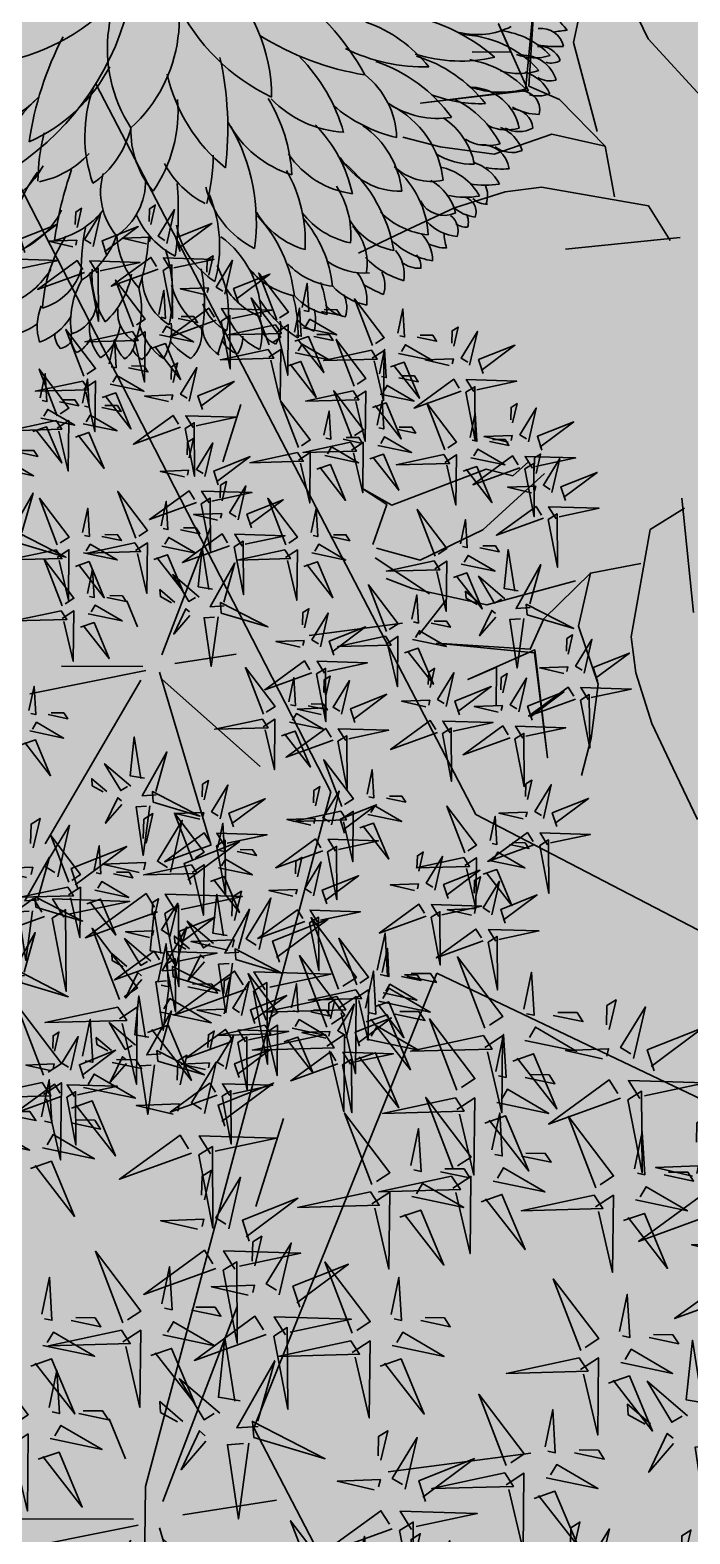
# Model space of a CAD drawing. Header units: millimetres. Extents: x -179928 to 528275, y -469666 to 511935.
# Drawn here: x 50991 to 51353, y 110149 to 110972 of the extents above; entities that cross this region are included whole.
import ezdxf

# ---------------------------------------------------------------- set-up
doc = ezdxf.new("R2010")
doc.units = ezdxf.units.MM
doc.linetypes.add('DASHED', pattern=[0.75, 0.5, -0.25])
doc.layers.add('ad-Landscape', color=94, linetype='Continuous', lineweight=35)
doc.layers.add('ad-Landscape 2', color=7, linetype='Continuous', lineweight=35, true_color=0x264c00)
doc.layers.add('ad-Secondary Roof', color=6, linetype='Continuous')

# ---------------------------------------------------------------- blocks, each defined once
blk = doc.blocks.new('1625E_Roof Plan')
at = {"layer": 'ad-Secondary Roof', "linetype": 'DASHED', "ltscale": 2, "const_width": 40}
for points in [[(13950, 14220), (13138.33, 11207.5), (13950, 8195)], [(12570, 8195), (10022.5, 11207.5), (12570, 14220), (13950, 14220), (13950, 8195)]]:
    blk.add_lwpolyline(points, close=True, dxfattribs=at)
blk = doc.blocks.new('A$C06C421F0')
at = {"layer": 'ad-Landscape'}
for points in [[(359.9, 366.5, 36, 14.4, 0), (421.2, 431.5, 14.4, 0.72, 0), (487.4, 441.9, 0, 0, 0), (448, 441.9, 0, 0, 0), (472.5, 524.2, 0, 0, 0), (467.7, 541.4, 0, 0, 0), (379.6, 599.7, 0, 0, 0), (404.1, 579.3, 0, 0, 0), (359.9, 575.7, 0, 0, 0), (404.1, 579.3, 0, 0, 0), (467.7, 541.4, 0, 0, 0), (433.5, 648, 0, 0, 0), (482.5, 692.3, 0, 0, 0), (430.9, 648, 0, 0, 0), (418.6, 692.3, 0, 0, 0), (426.1, 713.1, 0, 0, 0), (413.8, 692.3, 0, 0, 0), (372.2, 716.3, 0, 0, 0), (413.8, 692.3, 0, 0, 0), (323.1, 719.9, 0, 0, 0)], [(366.5, 360, 36, 14.4, 0), (431.5, 298.7, 14.4, 0.72, 0), (441.9, 232.5, 0, 0, 0), (441.9, 271.9, 0, 0, 0), (524.2, 247.4, 0, 0, 0), (541.4, 252.2, 0, 0, 0), (599.7, 340.3, 0, 0, 0), (579.3, 315.8, 0, 0, 0), (575.7, 360, 0, 0, 0), (579.3, 315.8, 0, 0, 0), (541.4, 252.2, 0, 0, 0), (648, 286.4, 0, 0, 0), (692.3, 237.4, 0, 0, 0), (648, 289, 0, 0, 0), (692.3, 301.2, 0, 0, 0), (713.1, 293.8, 0, 0, 0), (692.3, 306.1, 0, 0, 0), (716.3, 347.7, 0, 0, 0), (692.3, 306.1, 0, 0, 0), (719.9, 396.8, 0, 0, 0)]]:
    blk.add_lwpolyline(points, format="xyseb", dxfattribs=at)
for points in [[(467.7, 551.8), (516.7, 592.9), (546.1, 637.6), (541.3, 672)], [(546.1, 517.4), (573.2, 582.5), (568.4, 640.8), (563.2, 661.6)], [(538.7, 507), (578, 537.8), (602.6, 545), (607.4, 616.8), (604.8, 541.4), (683.2, 521), (602.6, 541.4), (631.9, 589.3), (619.7, 568.9), (649, 565.3)], [(526.4, 469.5), (538.7, 507), (580.3, 510.6), (622.2, 489.8), (663.9, 489.8), (693.2, 493.5)], [(479.9, 441.9), (499.6, 465.9), (582.9, 469.5), (610, 462.3), (646.8, 445.1), (678.4, 424.8), (715.2, 400.8)], [(472.5, 445.1), (558.4, 424.8)], [(565.3, 259.6), (575.7, 247.4), (596.5, 249.6), (664.7, 212.8), (689.2, 222.8), (668.4, 212.8), (675.1, 181.2)], [(445.1, 247.4), (424.8, 161.5)], [(551.8, 252.2), (592.9, 203.2), (637.6, 173.8), (672, 178.6)], [(441.9, 239.9), (465.9, 220.3), (469.5, 137), (462.3, 109.9), (445.1, 73.1), (424.8, 41.5), (400.8, 4.7)], [(469.5, 193.5), (507, 181.2), (510.6, 139.6), (489.8, 97.6), (489.8, 56), (493.5, 26.6)], [(507, 181.2), (537.8, 141.8), (545, 117.3), (616.8, 112.5), (541.4, 115.1), (521, 36.7), (541.4, 117.3), (589.3, 88), (568.9, 100.2), (565.3, 70.9)], [(517.4, 173.8), (582.5, 146.7), (640.8, 151.5), (661.6, 156.7)], [(627.2, 149.3), (672, 171.2)], [(613.7, 146.7), (630.9, 117.3)]]:
    blk.add_lwpolyline(points, dxfattribs=at)
blk = doc.blocks.new('bamboo')
at = {"layer": 'ad-Landscape'}
blk.add_line((-124.2, -652.6), (-157.7, -842.3), dxfattribs=at)
for points in [[(-835, 1007.8), (-876.2, 987.1), (-939.2, 1094.8), (-843.4, 1000.5)], [(-854.3, 961.7), (-964.6, 970), (-872.5, 931.4), (-862.8, 954.4)], [(-1166, 756.5), (-1215.3, 904.1), (-1191.8, 735.2), (-1166, 756.5)], [(-906.4, 902.3), (-969.4, 907), (-954.8, 890.1), (-914.9, 895)], [(-974.8, 702), (-1024.2, 849.6), (-1000.7, 680.7), (-974.8, 702)], [(-1150.2, 755), (-1008.3, 828.6), (-1121.8, 720.5), (-1143.1, 746.4)], [(-1190.3, 750.9), (-1161.9, 716.5), (-1322.1, 700.2), (-1198.9, 743.8)], [(-999.2, 696.4), (-970.7, 661.9), (-1131, 645.7), (-1007.8, 689.3)], [(-1212, 689.6), (-1192.2, 648), (-1301.2, 587.1), (-1204.9, 680.9)], [(-1166.4, 669.3), (-1176.9, 559.2), (-1136.4, 650.5), (-1159.3, 660.7)], [(-1102, 678.9), (-1023.4, 671.3), (-1112.1, 656.1), (-1110.6, 671.8)], [(-1121.7, 544.2), (-1162.9, 523.5), (-1225.9, 631.2), (-1130.2, 536.9)], [(-1059.9, 523.7), (-1093.8, 494.6), (-1113.3, 654.4), (-1067.1, 532.2)], [(-1020.9, 635), (-1001.1, 593.4), (-1110, 532.6), (-1013.8, 626.4)], [(-1108, 616), (-1114, 553.1), (-1096.8, 567.3), (-1100.9, 607.4)], [(-975.2, 614.7), (-985.8, 504.7), (-945.3, 596), (-968.1, 606.1)], [(-910.8, 624.4), (-832.2, 616.8), (-921, 601.5), (-919.5, 617.3)], [(-1288.8, 429.3), (-1338.2, 576.9), (-1314.7, 408), (-1288.8, 429.3)], [(-1053.8, 499.5), (-907.2, 551.9), (-1075.6, 524.9), (-1053.8, 499.5)], [(-916.9, 561.5), (-922.9, 498.6), (-905.6, 512.8), (-909.7, 552.9)], [(-1141, 498.1), (-1251.3, 506.4), (-1159.2, 467.8), (-1149.5, 490.8)], [(-1273.1, 427.7), (-1131.2, 501.3), (-1244.7, 393.3), (-1266, 419.1)], [(-1055, 483.7), (-978.6, 343.4), (-1088.9, 454.6), (-1063.5, 476.4)], [(-1193.1, 438.6), (-1256.1, 443.4), (-1241.5, 426.4), (-1201.6, 431.4)], [(-1130.1, 433.9), (-1136.1, 355.2), (-1153.1, 443.6), (-1137.4, 442.4)], [(-1313.2, 423.7), (-1284.7, 389.2), (-1445, 373), (-1321.8, 416.6)], [(-1334.9, 362.3), (-1315.1, 320.7), (-1424, 259.8), (-1327.8, 353.7)], [(-1224.9, 351.7), (-1146.2, 344), (-1235, 328.8), (-1233.5, 344.6)], [(-1289.2, 342), (-1299.8, 231.9), (-1259.3, 323.3), (-1282.1, 333.4)], [(-1230.9, 288.8), (-1236.9, 225.9), (-1219.6, 240.1), (-1223.8, 280.1)], [(-933.9, 115.6), (-983.2, 263.3), (-959.7, 94.3), (-933.9, 115.6)], [(-1166, 102), (-1215.3, 249.6), (-1191.8, 80.7), (-1166, 102)], [(-1150.2, 100.5), (-1008.3, 174), (-1121.8, 66), (-1143.1, 91.9)], [(-1357.1, -48), (-1406.5, 99.6), (-1382.9, -69.3), (-1357.1, -48)], [(-1190.3, 96.4), (-1161.9, 61.9), (-1322.1, 45.7), (-1198.9, 89.3)], [(-958.2, 110.1), (-929.8, 75.6), (-1090, 59.3), (-966.8, 103)], [(-1212, 35.1), (-1192.2, -6.5), (-1301.2, -67.4), (-1204.9, 26.4)], [(-979.9, 48.7), (-960.1, 7.1), (-1069.1, -53.8), (-972.8, 40.1)], [(-869.9, 38), (-791.3, 30.4), (-880, 15.2), (-878.5, 30.9)], [(-548.2, 43.3), (-554.2, -19.6), (-537, -5.4), (-541.1, 34.7)], [(-1341.4, -49.5), (-1199.5, 24), (-1312.9, -84), (-1334.3, -58.1)], [(-1166.4, 14.8), (-1176.9, -95.3), (-1136.4, -4), (-1159.3, 6.1)], [(-1102, 24.4), (-1023.4, 16.8), (-1112.1, 1.6), (-1110.6, 17.3)], [(-934.3, 28.4), (-944.8, -81.7), (-904.3, 9.6), (-927.2, 19.8)], [(-875.9, -24.9), (-881.9, -87.8), (-864.7, -73.6), (-868.8, -33.5)], [(-718.6, -144.5), (-752.5, -173.6), (-772, -13.7), (-725.8, -136)], [(-1381.4, -53.6), (-1353, -88.1), (-1513.2, -104.3), (-1390.1, -60.7)], [(-1108, -38.5), (-1114, -101.4), (-1096.8, -87.2), (-1100.9, -47.1)], [(-780.4, -124), (-821.5, -144.7), (-884.6, -37), (-788.8, -131.3)], [(-556.7, -87.7), (-536.9, -129.3), (-645.8, -190.1), (-549.6, -96.3)], [(-1403.2, -114.9), (-1383.3, -156.5), (-1492.3, -217.4), (-1396.1, -123.6)], [(-1293.1, -125.6), (-1214.5, -133.2), (-1303.2, -148.4), (-1301.7, -132.7)], [(-1143.7, -283.2), (-1143, -123.3), (-1099.9, -274), (-1132.7, -280.9)], [(-712.5, -168.7), (-565.9, -116.3), (-734.3, -143.3), (-712.5, -168.7)], [(-1357.5, -135.2), (-1368, -245.3), (-1327.6, -154), (-1350.4, -143.9)], [(-799.7, -170.1), (-910, -161.8), (-817.9, -200.4), (-808.2, -177.3)], [(-713.7, -184.4), (-637.3, -324.8), (-747.6, -213.6), (-722.2, -191.7)], [(-1299.1, -188.5), (-1305.1, -251.4), (-1287.9, -237.2), (-1292, -197.1)], [(-1053.9, -275.7), (-1010.7, -209.6), (-1038.4, -295.3), (-1051.6, -286.6)], [(-851.8, -229.5), (-914.8, -224.8), (-900.2, -241.7), (-860.3, -236.8)], [(-788.8, -234.2), (-794.8, -313), (-811.8, -224.6), (-796, -225.8)], [(-1152.3, -296.4), (-1306, -271.7), (-1145.4, -329.2), (-1152.3, -296.4)], [(-841.4, -403.5), (-875.3, -432.7), (-894.8, -272.8), (-848.7, -395.1)], [(-1158.7, -320.6), (-1114.9, -311.4), (-1174.8, -460.8), (-1156.4, -331.5)], [(-903.2, -383.1), (-944.4, -403.7), (-1007.5, -296), (-911.7, -390.3)], [(-1000.9, -310.2), (-948, -344.7), (-952.6, -322.9), (-990, -307.9)], [(-1075.2, -337.2), (-982.6, -397.6), (-1044.7, -319.4), (-1064.3, -334.9)], [(-1114.4, -368.3), (-1068.3, -370), (-1064.9, -494.8), (-1103.4, -366)], [(-835.4, -427.8), (-688.8, -375.4), (-857.2, -402.4), (-835.4, -427.8)], [(-922.6, -429.1), (-1032.9, -420.9), (-940.7, -459.5), (-931.1, -436.4)], [(-1179.6, -607.1), (-1229, -459.4), (-1205.5, -628.4), (-1179.6, -607.1)], [(-836.6, -443.5), (-760.1, -583.9), (-870.5, -472.6), (-845, -450.8)], [(-974.6, -488.6), (-1037.7, -483.9), (-1023.1, -500.8), (-983.1, -495.9)], [(-911.6, -493.3), (-917.6, -572.1), (-934.7, -483.7), (-918.9, -484.8)], [(-1163.9, -608.6), (-1022, -535), (-1135.5, -643.1), (-1156.8, -617.2)], [(-425.4, -669.4), (-466.6, -690.1), (-529.7, -582.4), (-433.9, -676.7)], [(-119.8, -578.6), (-100, -620.2), (-209, -681), (-112.7, -587.2)], [(8.2, -743.4), (-41.2, -595.8), (-17.7, -764.7), (8.2, -743.4)], [(-9.8, -589.2), (68.8, -596.8), (-19.9, -612), (-18.4, -596.3)], [(352.8, -669.4), (311.6, -690.1), (248.5, -582.4), (344.3, -676.7)], [(489.3, -669.4), (448.2, -690.1), (385.1, -582.4), (480.9, -676.7)], [(527.1, -597.7), (464.1, -593), (478.7, -609.9), (518.7, -605)], [(-1204, -612.6), (-1175.5, -647.1), (-1335.8, -663.4), (-1212.6, -619.7)], [(-1084.1, -757), (-1133.4, -609.4), (-1109.9, -778.4), (-1084.1, -757)], [(-827.8, -744.4), (-861.7, -773.6), (-881.2, -613.7), (-835.1, -736)], [(-527.4, -744.4), (-561.3, -773.6), (-580.8, -613.7), (-534.7, -736)], [(-74.2, -598.9), (-84.7, -708.9), (-44.2, -617.6), (-67, -607.5)], [(-889.6, -724), (-930.8, -744.6), (-993.8, -636.9), (-898.1, -731.2)], [(-589.2, -724), (-630.4, -744.6), (-693.5, -636.9), (-597.7, -731.2)], [(-15.8, -652.1), (-21.8, -715), (-4.6, -700.8), (-8.7, -660.7)], [(-1225.7, -674), (-1205.9, -715.6), (-1314.8, -776.5), (-1218.6, -682.6)], [(-1115.6, -684.7), (-1037, -692.3), (-1125.7, -707.5), (-1124.2, -691.8)], [(-1068.3, -758.6), (-926.4, -685), (-1039.9, -793.1), (-1061.2, -767.2)], [(-357.5, -714.1), (-210.9, -661.7), (-379.3, -688.7), (-357.5, -714.1)], [(23.9, -744.9), (165.8, -671.4), (52.3, -779.4), (31, -753.6)], [(420.7, -714.1), (567.3, -661.7), (398.9, -688.7), (420.7, -714.1)], [(-1180, -694.3), (-1190.5, -804.4), (-1150.1, -713.1), (-1172.9, -702.9)], [(-821.7, -768.6), (-675.1, -716.3), (-843.5, -743.3), (-821.7, -768.6)], [(-444.7, -715.5), (-555, -707.2), (-462.9, -745.8), (-453.2, -722.8)], [(-521.3, -768.6), (-374.8, -716.3), (-543.2, -743.3), (-521.3, -768.6)], [(284.5, -805.8), (243.4, -826.4), (180.3, -718.7), (276.1, -813.1)], [(333.5, -715.5), (223.2, -707.2), (315.3, -745.8), (325, -722.8)], [(346.4, -826.2), (312.4, -855.4), (293, -695.5), (339.1, -817.8)], [(470, -715.5), (359.7, -707.2), (451.8, -745.8), (461.5, -722.8)], [(-1121.6, -747.6), (-1127.7, -810.5), (-1110.4, -796.3), (-1114.5, -756.2)], [(-358.7, -729.9), (-282.3, -870.2), (-392.6, -759), (-367.2, -737.1)], [(-16.2, -749), (12.3, -783.5), (-148, -799.7), (-24.8, -756.1)], [(419.5, -729.9), (495.9, -870.2), (385.6, -759), (411, -737.1)], [(-1108.4, -762.6), (-1079.9, -797.1), (-1240.2, -813.4), (-1117, -769.7)], [(-908.9, -770), (-1019.2, -761.8), (-927.1, -800.3), (-917.4, -777.3)], [(-822.9, -784.4), (-746.5, -924.8), (-856.8, -813.5), (-831.4, -791.7)], [(-608.6, -770), (-718.8, -761.8), (-626.7, -800.3), (-617.1, -777.3)], [(-513.8, -908.1), (-547.7, -937.2), (-567.2, -777.3), (-521, -899.6)], [(-496.8, -774.9), (-559.8, -770.2), (-545.3, -787.1), (-505.3, -782.2)], [(-522.5, -784.4), (-446.1, -924.8), (-556.4, -813.5), (-531, -791.7)], [(-433.8, -779.7), (-439.8, -858.4), (-456.8, -770), (-441.1, -771.2)], [(281.4, -774.9), (218.4, -770.2), (232.9, -787.1), (272.9, -782.2)], [(344.4, -779.7), (338.4, -858.4), (321.4, -770), (337.1, -771.2)], [(417.9, -774.9), (354.9, -770.2), (369.5, -787.1), (409.4, -782.2)], [(480.9, -779.7), (474.9, -858.4), (457.9, -770), (473.7, -771.2)], [(-575.6, -887.6), (-616.8, -908.3), (-679.8, -800.6), (-584, -894.9)], [(-37.9, -810.4), (-18.1, -852), (-127, -912.8), (-30.8, -819)], [(352.4, -850.5), (499, -798.1), (330.6, -825.1), (352.4, -850.5)], [(-1130.1, -824), (-1110.3, -865.6), (-1219.3, -926.5), (-1123, -832.6)], [(-1084.5, -844.3), (-1095, -954.4), (-1054.5, -863.1), (-1077.3, -852.9)], [(-1020.1, -834.7), (-941.4, -842.3), (-1030.2, -857.5), (-1028.7, -841.8)], [(-961, -829.5), (-1024, -824.8), (-1009.5, -841.7), (-969.5, -836.8)], [(-898, -834.2), (-904, -913), (-921, -824.6), (-905.3, -825.7)], [(-865.6, -975.2), (-915, -827.6), (-891.5, -996.5), (-865.6, -975.2)], [(-660.6, -829.5), (-723.6, -824.8), (-709.1, -841.7), (-669.1, -836.8)], [(-597.6, -834.2), (-603.6, -913), (-620.7, -824.6), (-604.9, -825.7)], [(7.8, -830.7), (-2.8, -940.7), (37.7, -849.4), (14.9, -839.3)], [(72.2, -821), (150.8, -828.6), (62, -843.8), (63.5, -828.1)], [(265.2, -851.8), (154.9, -843.6), (247, -882.2), (256.7, -859.1)], [(-227.1, -1003.5), (-261, -1032.7), (-280.5, -872.8), (-234.3, -995)], [(209.8, -1003.5), (175.9, -1032.7), (156.4, -872.8), (202.6, -995)], [(351.2, -866.2), (427.7, -1006.6), (317.3, -895.4), (342.8, -873.5)], [(-1026.1, -897.6), (-1032.1, -960.5), (-1014.9, -946.3), (-1019, -906.2)], [(-849.9, -976.7), (-708, -903.2), (-821.4, -1011.2), (-842.8, -985.4)], [(-507.7, -932.3), (-361.1, -879.9), (-529.5, -906.9), (-507.7, -932.3)], [(-288.9, -983), (-330, -1003.7), (-393.1, -896), (-297.3, -990.3)], [(148, -983), (106.8, -1003.7), (43.8, -896), (139.5, -990.3)], [(66.1, -883.9), (60.1, -946.8), (77.4, -932.6), (73.3, -892.5)], [(213.1, -911.3), (150.1, -906.6), (164.7, -923.5), (204.7, -918.6)], [(276.1, -916), (270.1, -994.8), (253.1, -906.4), (268.9, -907.6)], [(-616.5, -1023.9), (-657.7, -1044.6), (-720.8, -936.9), (-625, -1031.2)], [(-594.9, -933.7), (-705.2, -925.4), (-613.1, -964), (-603.4, -940.9)], [(-554.7, -1044.4), (-588.6, -1073.6), (-608.1, -913.7), (-562, -1036)], [(-508.9, -948), (-432.5, -1088.4), (-542.8, -977.2), (-517.4, -955.3)], [(-240.7, -1085.3), (-274.6, -1114.5), (-294.1, -954.6), (-248, -1076.9)], [(-60.1, -1097.9), (-109.5, -950.3), (-85.9, -1119.2), (-60.1, -1097.9)], [(-889.9, -980.8), (-861.5, -1015.3), (-1021.7, -1031.5), (-898.6, -987.9)], [(-647, -993.1), (-710, -988.4), (-695.4, -1005.3), (-655.5, -1000.4)], [(-584, -997.8), (-590, -1076.6), (-607, -988.2), (-591.3, -989.4)], [(-302.5, -1064.9), (-343.7, -1085.5), (-406.8, -977.8), (-311, -1072.1)], [(-221, -1027.7), (-74.4, -975.4), (-242.8, -1002.3), (-221, -1027.7)], [(215.9, -1027.7), (362.5, -975.4), (194.1, -1002.3), (215.9, -1027.7)], [(-548.6, -1068.6), (-402.1, -1016.3), (-570.5, -1043.2), (-548.6, -1068.6)], [(-308.2, -1029.1), (-418.5, -1020.8), (-326.4, -1059.4), (-316.7, -1036.4)], [(-44.4, -1099.5), (97.5, -1025.9), (-15.9, -1134), (-37.3, -1108.1)], [(128.7, -1029.1), (18.4, -1020.8), (110.5, -1059.4), (120.2, -1036.4)], [(-911.7, -1042.2), (-891.9, -1083.8), (-1000.8, -1144.6), (-904.6, -1050.8)], [(-866, -1062.5), (-876.5, -1172.5), (-836.1, -1081.2), (-858.9, -1071.1)], [(-801.6, -1052.8), (-723, -1060.4), (-811.7, -1075.7), (-810.2, -1059.9)], [(-635.9, -1070), (-746.1, -1061.7), (-654, -1100.3), (-644.4, -1077.3)], [(-234.6, -1109.5), (-88.1, -1057.2), (-256.5, -1084.1), (-234.6, -1109.5)], [(-222.2, -1043.5), (-145.8, -1183.9), (-256.1, -1072.6), (-230.7, -1050.8)], [(214.7, -1043.5), (291.1, -1183.9), (180.8, -1072.6), (206.2, -1050.8)], [(376.8, -1193.4), (327.4, -1045.8), (350.9, -1214.7), (376.8, -1193.4)], [(-549.8, -1084.4), (-473.4, -1224.8), (-583.8, -1113.5), (-558.3, -1091.7)], [(-360.3, -1088.6), (-423.3, -1083.8), (-408.7, -1100.8), (-368.8, -1095.8)], [(-297.3, -1093.3), (-303.3, -1172), (-320.3, -1083.6), (-304.5, -1084.8)], [(76.6, -1088.6), (13.6, -1083.8), (28.1, -1100.8), (68.1, -1095.8)], [(144.7, -1234.3), (95.3, -1086.7), (118.8, -1255.6), (144.7, -1234.3)], [(139.6, -1093.3), (133.6, -1172), (116.6, -1083.6), (132.3, -1084.8)], [(-807.6, -1115.7), (-813.6, -1178.6), (-796.4, -1164.4), (-800.5, -1124.4)], [(-687.9, -1129.5), (-751, -1124.7), (-736.4, -1141.7), (-696.4, -1136.8)], [(-624.9, -1134.2), (-630.9, -1213), (-648, -1124.6), (-632.2, -1125.7)], [(-321.9, -1110.9), (-432.1, -1102.7), (-340, -1141.2), (-330.3, -1118.2)], [(-235.8, -1125.3), (-159.4, -1265.7), (-269.7, -1154.4), (-244.3, -1132.6)], [(-84.4, -1103.5), (-56, -1138), (-216.2, -1154.2), (-93.1, -1110.6)], [(392.5, -1194.9), (534.4, -1121.4), (420.9, -1229.4), (399.6, -1203.5)], [(-373.9, -1170.4), (-436.9, -1165.7), (-422.4, -1182.6), (-382.4, -1177.7)], [(-310.9, -1175.1), (-316.9, -1253.9), (-334, -1165.5), (-318.2, -1166.6)], [(-106.2, -1164.9), (-86.3, -1206.5), (-195.3, -1267.4), (-99.1, -1173.5)], [(-60.5, -1185.2), (-71, -1295.3), (-30.6, -1204), (-53.4, -1193.8)], [(3.9, -1175.6), (82.5, -1183.2), (-6.2, -1198.4), (-4.7, -1182.7)], [(160.4, -1235.8), (302.3, -1162.3), (188.8, -1270.3), (167.5, -1244.4)], [(611.8, -1171.7), (640.3, -1206.2), (480.1, -1222.4), (603.2, -1178.8)], [(352.4, -1199), (380.9, -1233.5), (220.7, -1249.7), (343.8, -1206.1)], [(120.3, -1239.9), (148.8, -1274.4), (-11.4, -1290.6), (111.7, -1247)], [(-2.1, -1238.5), (-8.1, -1301.4), (9.1, -1287.1), (5, -1247.1)], [(590.1, -1233.1), (609.9, -1274.7), (501, -1335.5), (597.2, -1241.7)], [(330.7, -1260.4), (350.5, -1301.9), (241.6, -1362.8), (337.8, -1269)], [(376.4, -1280.6), (365.9, -1390.7), (406.3, -1299.4), (383.5, -1289.3)], [(440.8, -1271), (519.4, -1278.6), (430.7, -1293.8), (432.2, -1278.1)], [(98.6, -1301.3), (118.4, -1342.9), (9.5, -1403.7), (105.7, -1309.9)], [(208.7, -1311.9), (287.3, -1319.5), (198.6, -1334.7), (200.1, -1319)], [(144.3, -1321.5), (133.8, -1431.6), (174.2, -1340.3), (151.4, -1330.2)], [(434.8, -1333.9), (428.8, -1396.8), (446, -1382.6), (441.9, -1342.5)], [(202.7, -1374.8), (196.7, -1437.7), (213.9, -1423.5), (209.8, -1383.4)]]:
    blk.add_lwpolyline(points, dxfattribs=at)
at = {"layer": 'ad-Landscape 2'}
for p, q in [((43.5, 73), (278.2, 631.2)), ((-12.4, 39.5), (-247.1, 564.2)), ((-23.6, 61.9), (-370, 296.3)), ((32.3, 39.5), (390, 162.3)), ((43.5, 28.4), (300.5, 61.9)), ((-57.1, 6), (-247.1, -49.8)), ((-12.4, -16.3), (-113, -440.5)), ((77, -94.4), (121.7, -172.6)), ((-470.6, -139.1), (-761.2, -217.2))]:
    blk.add_line(p, q, dxfattribs=at)
for points in [[(103.7, 1424.7), (54.4, 1572.3), (77.9, 1403.4), (103.7, 1424.7)], [(-387.8, 1356.5), (-437.1, 1504.1), (-413.6, 1335.2), (-387.8, 1356.5)], [(119.4, 1423.2), (261.4, 1496.7), (147.9, 1388.7), (126.6, 1414.5)], [(-372, 1355), (-230.1, 1428.5), (-343.6, 1320.5), (-364.9, 1346.4)], [(-160.7, 1284.9), (-160, 1444.8), (-116.9, 1294.1), (-149.7, 1287.2)], [(79.4, 1419.1), (107.8, 1384.6), (-52.4, 1368.4), (70.8, 1412)], [(-756.4, 1206.5), (-805.8, 1354.1), (-782.2, 1185.2), (-756.4, 1206.5)], [(-412.1, 1350.9), (-383.7, 1316.4), (-543.9, 1300.2), (-420.7, 1343.8)], [(-70.9, 1292.4), (-27.7, 1358.5), (-55.4, 1272.9), (-68.6, 1281.5)], [(57.7, 1357.7), (77.5, 1316.1), (-31.5, 1255.3), (64.8, 1349.1)], [(-415.1, 1179.2), (-464.4, 1326.8), (-440.9, 1157.9), (-415.1, 1179.2)], [(103.3, 1337.4), (92.8, 1227.4), (133.3, 1318.7), (110.4, 1328.8)], [(167.7, 1347.1), (246.3, 1339.5), (157.6, 1324.2), (159.1, 1340)], [(-433.8, 1289.5), (-414, 1248), (-523, 1187.1), (-426.7, 1280.9)], [(-169.3, 1271.7), (-323, 1296.4), (-162.4, 1238.9), (-169.3, 1271.7)], [(-740.7, 1205), (-598.8, 1278.5), (-712.2, 1170.5), (-733.6, 1196.4)], [(-500.1, 1137.3), (-534, 1108.2), (-553.5, 1268), (-507.4, 1145.8)], [(-388.2, 1269.3), (-398.7, 1159.2), (-358.2, 1250.5), (-381.1, 1260.6)], [(-323.8, 1278.9), (-245.2, 1271.3), (-333.9, 1256.1), (-332.4, 1271.8)], [(-175.7, 1247.6), (-131.9, 1256.8), (-191.9, 1107.3), (-173.4, 1236.6)], [(-18, 1257.9), (35, 1223.4), (30.4, 1245.3), (-7, 1260.2)], [(161.7, 1284.2), (155.7, 1221.3), (172.9, 1235.5), (168.8, 1275.6)], [(-561.9, 1157.8), (-603.1, 1137.1), (-666.2, 1244.8), (-570.4, 1150.5)], [(-399.4, 1177.7), (-257.4, 1251.3), (-370.9, 1143.2), (-392.2, 1169.1)], [(-92.2, 1230.9), (0.4, 1170.5), (-61.7, 1248.7), (-81.3, 1233.2)], [(-780.7, 1200.9), (-752.3, 1166.4), (-912.5, 1150.2), (-789.3, 1193.8)], [(-329.8, 1216), (-335.8, 1153.1), (-318.6, 1167.3), (-322.7, 1207.4)], [(-131.4, 1199.8), (-85.3, 1198.1), (-81.9, 1073.4), (-120.4, 1202.1)], [(-439.4, 1173.7), (-411, 1139.2), (-571.2, 1122.9), (-448, 1166.6)], [(-494, 1113.1), (-347.5, 1165.5), (-515.9, 1138.5), (-494, 1113.1)], [(-174.3, 1012.2), (-173.7, 1172.1), (-130.6, 1021.4), (-163.4, 1014.5)], [(-802.5, 1139.6), (-782.6, 1098), (-891.6, 1037.1), (-795.3, 1130.9)], [(-773.2, 987.3), (-807.1, 958.2), (-826.6, 1118), (-780.4, 995.8)], [(-756.8, 1119.3), (-767.3, 1009.2), (-726.8, 1100.5), (-749.7, 1110.6)], [(-692.4, 1128.9), (-613.8, 1121.3), (-702.5, 1106.1), (-701, 1121.8)], [(-581.3, 1111.7), (-691.5, 1120), (-599.4, 1081.4), (-589.8, 1104.4)], [(-461.1, 1112.3), (-441.3, 1070.7), (-550.3, 1009.8), (-454, 1103.7)], [(-351.1, 1101.6), (-272.5, 1094), (-361.2, 1078.8), (-359.7, 1094.5)], [(-155.7, 961.1), (-205, 1108.7), (-181.5, 939.8), (-155.7, 961.1)], [(294.9, 1080.8), (141.2, 1105.5), (301.8, 1048), (294.9, 1080.8)], [(-495.2, 1097.3), (-418.8, 957), (-529.1, 1068.2), (-503.7, 1090.1)], [(-415.5, 1092), (-426, 981.9), (-385.5, 1073.2), (-408.4, 1083.4)], [(-365.5, 930.4), (-364.8, 1090.2), (-321.7, 939.6), (-354.5, 932.7)], [(-84.5, 1019.7), (-41.3, 1085.8), (-69, 1000.1), (-82.2, 1008.8)], [(-698.4, 1066), (-704.4, 1003.1), (-687.2, 1017.3), (-691.3, 1057.4)], [(-633.3, 1052.3), (-696.3, 1057), (-681.8, 1040.1), (-641.8, 1045)], [(-570.3, 1047.5), (-576.3, 968.8), (-593.4, 1057.2), (-577.6, 1056)], [(-357.1, 1038.7), (-363.1, 975.8), (-345.9, 990), (-350, 1030.1)], [(288.5, 1056.7), (332.3, 1065.9), (272.3, 916.4), (290.8, 1045.7)], [(-767.1, 963.1), (-620.5, 1015.5), (-788.9, 988.5), (-767.1, 963.1)], [(-183, 999), (-336.7, 1023.7), (-176.1, 966.2), (-183, 999)], [(-140, 959.5), (2, 1033.1), (-111.5, 925), (-132.8, 950.9)], [(289.9, 848.6), (290.5, 1008.4), (333.6, 857.8), (300.8, 850.9)], [(-275.7, 937.9), (-232.5, 1004), (-260.1, 918.3), (-273.4, 927)], [(-189.3, 974.8), (-145.6, 984), (-205.5, 834.6), (-187, 963.9)], [(-105.9, 958.2), (-13.2, 897.8), (-75.4, 976), (-94.9, 960.5)], [(-31.6, 985.2), (21.3, 950.7), (16.7, 972.5), (-20.7, 987.5)], [(-768.3, 947.3), (-691.9, 807), (-802.2, 918.2), (-776.8, 940.1)], [(-180, 955.5), (-151.6, 921), (-311.8, 904.8), (-188.6, 948.4)], [(-592.6, 770.2), (-641.9, 917.8), (-618.4, 748.9), (-592.6, 770.2)], [(-374.1, 917.2), (-527.8, 941.9), (-367.2, 884.4), (-374.1, 917.2)], [(-145, 927.1), (-99, 925.4), (-95.6, 800.6), (-134.1, 929.4)], [(182.5, 782.8), (148.6, 753.6), (129.1, 913.5), (175.2, 791.2)], [(-843.4, 897.5), (-849.4, 818.8), (-866.4, 907.2), (-850.7, 906)], [(-380.5, 893), (-336.7, 902.2), (-396.6, 752.7), (-378.2, 882.1)], [(-297, 876.4), (-204.4, 816), (-266.5, 894.2), (-286.1, 878.7)], [(-201.7, 894.1), (-181.9, 852.5), (-290.9, 791.6), (-194.6, 885.5)], [(-222.7, 903.4), (-169.8, 868.9), (-174.4, 890.7), (-211.8, 905.7)], [(-91.7, 883.5), (-13.1, 875.8), (-101.8, 860.6), (-100.3, 876.4)], [(120.7, 803.3), (79.5, 782.6), (16.5, 890.3), (112.2, 796)], [(-156.1, 873.8), (-166.6, 763.7), (-126.1, 855), (-149, 865.2)], [(281.2, 835.4), (127.5, 860.1), (288.1, 802.6), (281.2, 835.4)], [(-576.8, 768.6), (-434.9, 842.2), (-548.4, 734.1), (-569.7, 760)], [(-336.2, 845.3), (-290.1, 843.6), (-286.7, 718.8), (-325.2, 847.6)], [(-97.7, 820.6), (-103.7, 757.7), (-86.5, 771.9), (-90.6, 811.9)], [(274.9, 811.2), (318.6, 820.4), (258.7, 670.9), (277.2, 800.3)], [(-199.8, 660.1), (-233.7, 630.9), (-253.2, 790.8), (-207, 668.5)], [(188.6, 758.6), (335.2, 810.9), (166.8, 784), (188.6, 758.6)], [(-959.1, 700.5), (-817.2, 774), (-930.7, 666), (-952, 691.8)], [(-616.9, 764.6), (-588.5, 730.1), (-748.7, 713.9), (-625.5, 757.5)], [(-261.6, 680.5), (-302.7, 659.9), (-365.8, 767.6), (-270, 673.2)], [(101.4, 757.2), (-8.9, 765.5), (83.2, 726.9), (92.9, 749.9)], [(187.4, 742.8), (263.8, 602.4), (153.5, 713.7), (178.9, 735.5)], [(-638.6, 703.2), (-618.8, 661.6), (-727.8, 600.7), (-631.5, 694.6)], [(-528.6, 692.6), (-450, 684.9), (-538.7, 669.7), (-537.2, 685.5)], [(-264.9, 565.6), (-314.3, 713.2), (-290.7, 544.3), (-264.9, 565.6)], [(49.3, 697.7), (-13.7, 702.5), (0.8, 685.5), (40.8, 690.4)], [(112.3, 693), (106.3, 614.2), (89.3, 702.6), (105, 701.5)], [(-619.9, 538.4), (-669.2, 686), (-645.7, 517), (-619.9, 538.4)], [(-593, 682.9), (-603.5, 572.8), (-563, 664.1), (-585.9, 674.3)], [(-193.7, 635.8), (-47.1, 688.2), (-215.5, 661.2), (-193.7, 635.8)], [(-534.6, 629.7), (-540.6, 566.8), (-523.4, 581), (-527.5, 621)], [(-280.9, 634.5), (-391.2, 642.7), (-299.1, 604.1), (-289.4, 627.2)], [(-249.2, 564.1), (-107.3, 637.7), (-220.7, 529.6), (-242.1, 555.5)], [(-604.1, 536.8), (-462.2, 610.4), (-575.7, 502.3), (-597, 528.2)], [(-194.9, 620.1), (-118.4, 479.7), (-228.8, 591), (-203.4, 612.8)], [(-37.8, 466.8), (-37.2, 626.6), (5.9, 476), (-26.9, 469.1)], [(-333, 575), (-396, 579.7), (-381.4, 562.8), (-341.5, 567.7)], [(-270, 570.3), (-276, 491.5), (-293, 579.9), (-277.2, 578.7)], [(-712.1, 448.7), (-753.3, 428.1), (-816.4, 535.7), (-720.6, 441.4)], [(-650.3, 428.2), (-684.2, 399.1), (-703.7, 559), (-657.6, 436.7)], [(-289.2, 560), (-260.8, 525.6), (-421, 509.3), (-297.8, 552.9)], [(52, 474.3), (95.2, 540.4), (67.5, 454.7), (54.3, 463.3)], [(-644.2, 532.8), (-615.8, 498.3), (-776, 482), (-652.8, 525.7)], [(-665.9, 471.4), (-646.1, 429.8), (-755.1, 368.9), (-658.8, 462.8)], [(-311, 498.7), (-291.1, 457.1), (-400.1, 396.2), (-303.9, 490)], [(-265.3, 478.4), (-275.8, 368.3), (-235.4, 459.6), (-258.2, 469.8)], [(-200.9, 488), (-122.3, 480.4), (-211, 465.2), (-209.5, 480.9)], [(-46.5, 453.6), (-200.1, 478.3), (-39.6, 420.8), (-46.5, 453.6)], [(-644.2, 404), (-497.6, 456.4), (-666, 429.4), (-644.2, 404)], [(-620.3, 451.1), (-630.8, 341), (-590.3, 432.3), (-613.2, 442.5)], [(-555.9, 460.7), (-477.3, 453.1), (-566, 437.9), (-564.5, 453.6)], [(104.9, 439.8), (157.9, 405.3), (153.3, 427.1), (115.9, 442.1)], [(-731.5, 402.7), (-841.7, 410.9), (-749.6, 372.3), (-739.9, 395.4)], [(-206.9, 425.1), (-212.9, 362.2), (-195.7, 376.4), (-199.8, 416.5)], [(-52.8, 429.4), (-9, 438.6), (-69, 289.1), (-50.5, 418.5)], [(30.7, 412.7), (123.3, 352.4), (61.2, 430.6), (41.6, 415)], [(393.8, 326), (352.6, 305.3), (289.5, 413), (385.3, 318.7)], [(-645.4, 388.3), (-569, 247.9), (-679.3, 359.1), (-653.9, 381)], [(-561.9, 397.8), (-567.9, 334.9), (-550.7, 349.1), (-554.8, 389.2)], [(-8.5, 381.7), (37.5, 380), (40.9, 255.2), (2.4, 384)], [(-783.5, 343.2), (-846.5, 347.9), (-832, 331), (-792, 335.9)], [(-720.5, 338.5), (-726.5, 259.7), (-743.5, 348.1), (-727.8, 346.9)], [(-606.2, 183.8), (-655.6, 331.4), (-632, 162.5), (-606.2, 183.8)], [(-363.6, 169.2), (-397.5, 140), (-417, 299.9), (-370.9, 177.6)], [(374.4, 279.9), (264.1, 288.2), (356.3, 249.6), (365.9, 272.6)], [(-590.5, 182.3), (-448.6, 255.9), (-562, 147.8), (-583.4, 173.7)], [(-425.4, 189.6), (-466.6, 169), (-529.7, 276.7), (-433.9, 182.4)], [(322.4, 220.5), (259.3, 225.2), (273.9, 208.3), (313.9, 213.2)], [(385.4, 215.7), (379.4, 137), (362.3, 225.4), (378.1, 224.2)], [(-357.5, 145), (-210.9, 197.3), (-379.3, 170.3), (-357.5, 145)], [(-918.2, 114.1), (-776.2, 187.7), (-889.7, 79.6), (-911, 105.5)], [(-630.5, 178.2), (-602.1, 143.7), (-762.3, 127.5), (-639.2, 171.1)], [(-510.6, -20.7), (-560, 126.9), (-536.5, -42), (-510.6, -20.7)], [(-444.7, 143.6), (-555, 151.8), (-462.9, 113.3), (-453.2, 136.3)], [(-358.7, 129.2), (-282.3, -11.2), (-392.6, 100.1), (-367.2, 121.9)], [(-652.3, 116.9), (-632.5, 75.3), (-741.4, 14.4), (-645.2, 108.2)], [(-606.6, 96.6), (-617.1, -13.5), (-576.7, 77.8), (-599.5, 88)], [(-542.2, 106.2), (-463.6, 98.6), (-552.3, 83.4), (-550.8, 99.1)], [(-496.8, 84.1), (-559.8, 88.8), (-545.3, 71.9), (-505.3, 76.8)], [(-433.8, 79.4), (-439.8, 0.6), (-456.8, 89), (-441.1, 87.9)], [(-494.9, -22.2), (-353, 51.3), (-466.5, -56.7), (-487.8, -30.9)], [(319, -89.9), (285.1, -119.1), (265.6, 40.8), (311.8, -81.4)], [(257.2, -69.4), (216.1, -90.1), (153, 17.6), (248.8, -76.7)], [(-535, -26.3), (-506.5, -60.8), (-666.8, -77), (-543.6, -33.4)], [(-174.3, -160.5), (-173.7, -0.6), (-130.6, -151.3), (-163.4, -158.2)], [(325.1, -114.1), (471.7, -61.8), (303.3, -88.7), (325.1, -114.1)], [(-84.5, -153), (-41.3, -86.9), (-69, -172.5), (-82.2, -163.9)], [(-511, -108), (-521.6, -218), (-481.1, -126.7), (-503.9, -116.6)], [(-446.7, -98.3), (-368, -105.9), (-456.8, -121.2), (-455.3, -105.4)], [(237.9, -115.5), (127.6, -107.2), (219.7, -145.8), (229.4, -122.8)], [(-183, -173.7), (-336.7, -149), (-176.1, -206.5), (-183, -173.7)], [(323.9, -129.9), (400.4, -270.3), (290, -159), (315.4, -137.2)], [(360, -280.8), (326.1, -310), (306.6, -150.1), (352.7, -272.3)], [(-452.7, -161.2), (-458.7, -224.1), (-441.4, -209.9), (-445.5, -169.8)], [(-31.6, -187.5), (21.3, -222), (16.7, -200.1), (-20.7, -185.2)], [(185.8, -175), (122.8, -170.2), (137.4, -187.2), (177.4, -182.3)], [(298.2, -260.3), (257, -281), (193.9, -173.3), (289.7, -267.6)], [(248.8, -179.7), (242.8, -258.4), (225.8, -170), (241.6, -171.2)], [(-189.3, -197.8), (-145.6, -188.6), (-205.5, -338.1), (-187, -208.8)], [(-105.9, -214.5), (-13.2, -274.9), (-75.4, -196.7), (-94.9, -212.2)], [(114.3, -335.4), (80.4, -364.5), (60.9, -204.6), (107, -326.9)], [(-363.6, -376.3), (-397.5, -405.4), (-417, -245.5), (-370.9, -367.8)], [(-196.6, -388.9), (-246, -241.3), (-222.5, -410.2), (-196.6, -388.9)], [(-145, -245.6), (-99, -247.3), (-95.6, -372), (-134.1, -243.3)], [(52.5, -314.9), (11.3, -335.6), (-51.8, -227.9), (44, -322.2)], [(-425.4, -355.8), (-466.6, -376.5), (-529.7, -268.8), (-433.9, -363.1)], [(366.1, -305), (512.7, -252.7), (344.3, -279.6), (366.1, -305)], [(120.3, -359.6), (266.9, -307.2), (98.5, -334.2), (120.3, -359.6)], [(278.8, -306.4), (168.6, -298.1), (260.7, -336.7), (270.4, -313.7)], [(486, -310), (332.3, -285.3), (492.9, -342.8), (486, -310)], [(-180.9, -390.4), (-39, -316.9), (-152.5, -424.9), (-173.8, -399)], [(364.9, -320.8), (441.3, -461.2), (331, -349.9), (356.4, -328.1)], [(479.7, -334.2), (523.4, -325), (463.5, -474.5), (482, -345.1)], [(-357.5, -400.5), (-210.9, -348.1), (-379.3, -375.1), (-357.5, -400.5)], [(-73.8, -511.6), (-123.1, -364), (-99.6, -532.9), (-73.8, -511.6)], [(33.1, -361), (-77.2, -352.7), (14.9, -391.3), (24.6, -368.2)], [(119.1, -375.3), (195.6, -515.7), (85.2, -404.5), (110.7, -382.6)], [(226.8, -365.9), (163.8, -361.1), (178.3, -378.1), (218.3, -373.2)], [(289.8, -370.6), (283.8, -449.3), (266.8, -360.9), (282.5, -362.1)], [(-444.7, -401.9), (-555, -393.6), (-462.9, -432.2), (-453.2, -409.1)], [(-221, -394.5), (-192.5, -429), (-352.8, -445.2), (-229.6, -401.6)], [(-358.7, -416.2), (-282.3, -556.6), (-392.6, -445.4), (-367.2, -423.5)], [(-19, -420.4), (-82, -415.7), (-67.4, -432.6), (-27.4, -427.7)], [(-58, -513.1), (83.9, -439.6), (-29.6, -547.6), (-50.9, -521.7)], [(44, -425.1), (38, -503.9), (21, -415.5), (36.8, -416.7)], [(-496.8, -461.3), (-559.8, -456.6), (-545.3, -473.5), (-505.3, -468.6)], [(-433.8, -466), (-439.8, -544.8), (-456.8, -456.4), (-441.1, -457.6)], [(-242.7, -455.8), (-222.9, -497.4), (-331.8, -558.3), (-235.6, -464.5)], [(-132.6, -466.5), (-54, -474.1), (-142.8, -489.3), (-141.3, -473.6)], [(-197, -476.1), (-207.5, -586.2), (-167.1, -494.9), (-189.9, -484.8)], [(-98.1, -517.2), (-69.7, -551.7), (-229.9, -567.9), (-106.7, -524.3)], [(-138.6, -529.4), (-144.7, -592.3), (-127.4, -578.1), (-131.5, -538)], [(579.2, -538.2), (468.9, -529.9), (561.1, -568.5), (570.7, -545.5)], [(-363.6, -689.9), (-397.5, -719), (-417, -559.2), (-370.9, -681.4)], [(414.6, -689.9), (380.7, -719), (361.2, -559.2), (407.3, -681.4)]]:
    blk.add_lwpolyline(points, dxfattribs=at)
blk = doc.blocks.new('A$C7DA81DBD')
at = {"layer": 'ad-Landscape'}
for centre, radius, start, end in [((0.323, 3.905), 0.477, 132.7387, 179.5624), ((-0.641, 3.924), 0.342, 140.1793, 198.6746), ((-1.18, 3.454), 0.743, 47.0323, 68.1406), ((-0.143, 3.955), 0.535, 155.1905, 195.2068), ((-0.906, 3.641), 0.606, 24.0272, 62.7305), ((-0.266, 4.046), 0.225, 130.8443, 173.759), ((-0.491, 4.017), 0.214, 30.4156, 68.83), ((-0.096, 4.063), 0.227, 130.9335, 187.2728), ((-0.414, 3.981), 0.305, 17.0973, 56.395), ((-1.034, 3.87), 0.552, 170.4856, 205.4529), ((-1.759, 3.363), 0.625, 31.2577, 73.0883), ((-1.053, 3.888), 0.343, 154.8223, 186.1053), ((-1.415, 3.77), 0.269, 35.0422, 78.9599), ((5.866, 2.673), 7.168, 168.7597, 170.8333), ((-1.327, 3.744), 0.358, 14.3796, 65.6782), ((0.485, 3.825), 0.838, 164.1327, 202.2774), ((-0.466, 3.725), 0.359, 3.0513, 66.2944), ((-2.444, 2.7), 1.205, 39.6176, 65.5256), ((-0.466, 3.951), 1.488, 185.9725, 202.7074), ((-1.452, 3.751), 0.311, 153.8191, 198.7871), ((-1.821, 3.599), 0.302, 36.3212, 72.6008), ((-0.211, 3.764), 1.016, 176.9811, 215.1502), ((-1.383, 3.356), 0.488, 27.4375, 71.1826), ((0.785, 3.797), 1.765, 178.7548, 198.6115), ((-1.37, 3.11), 0.824, 23.2196, 61.7797), ((0.81, 3.717), 1.458, 175.3381, 205.5558), ((-0.873, 3.314), 0.57, 6.6723, 66.2687), ((0.672, 3.334), 0.873, 140.3941, 176.9962), ((-1.692, 3.651), 0.41, 172.3277, 203.6108), ((-2.158, 3.355), 0.356, 46.8629, 80.3692), ((-1.724, 2.922), 0.735, 40.3866, 76.092), ((-0.579, 3.745), 0.974, 186.4669, 241.6556), ((-2.106, 3.468), 0.289, 169.0778, 214.6406), ((-2.403, 3.194), 0.329, 46.2451, 87.6854), ((-2.239, 2.943), 0.581, 48.3364, 86.6749), ((-0.915, 3.796), 1.32, 191.9389, 206.2186), ((1.74, 3.125), 2.067, 169.3214, 184.0479), ((-0.876, 2.829), 0.895, 11.9619, 49.2113), ((-2.622, 2.757), 0.621, 49.7759, 86.9333), ((-2.128, 3.396), 0.461, 182.3648, 225.5832), ((-0.488, 3.723), 1.408, 194.0868, 230.7518), ((-1.896, 2.617), 0.764, 47.3855, 86.8116), ((0.295, 3.161), 1.349, 172.2305, 210.013), ((-1.405, 2.554), 0.868, 18.6878, 65.2839), ((-2.458, 3.195), 0.289, 169.0778, 214.6406), ((-3.046, 2.005), 1.281, 66.1435, 76.2848), ((-1.014, 3.524), 1.242, 193.527, 228.3981), ((-2.208, 2.504), 0.73, 50.8151, 91.0506), ((-3.055, 2.232), 0.863, 51.0238, 81.3872), ((-2.554, 3.07), 0.372, 177.6019, 227.961), ((-2.436, 2.424), 0.643, 63.0761, 102.3855), ((-1.999, 3.032), 0.544, 178.2486, 230.6804), ((2.889, 3.142), 3.502, 179.9824, 192.0052), ((-0.914, 2.323), 0.874, 31.4049, 69.8192), ((-3.025, 2.67), 0.274, 57.9754, 101.2662), ((-2.929, 2.933), 0.15, 177.4703, 233.8096), ((-0.442, 3.021), 1.463, 184.5397, 217.072), ((-2.026, 2.069), 0.846, 38.4928, 81.4291), ((0.542, 2.951), 1.936, 179.7315, 217.4115), ((-1.697, 2.079), 0.932, 21.0147, 71.0085), ((0.453, 2.514), 0.676, 132.165, 188.6083), ((-2.833, 2.887), 0.356, 186.207, 235.7181), ((-3.205, 2.09), 0.759, 53.8433, 88.585), ((-2.813, 2.152), 0.645, 39.1564, 87.7817), ((-1.329, 3.259), 1.53, 197.5905, 235.7456), ((-2.402, 1.959), 0.821, 45.1229, 85.9267), ((-1.447, 2.814), 0.898, 182.3009, 220.5076), ((-3.218, 2.537), 0.186, 168.2362, 240.9945), ((-3.387, 2.087), 0.488, 50.8294, 91.5989), ((-3.255, 2.307), 0.399, 70.941, 97.7273), ((-4.711, 2.181), 1.496, 14.5537, 20.4136), ((-2.167, 2.776), 0.96, 190.8581, 236.5506), ((-3.088, 1.801), 0.795, 52.4719, 91.5519), ((1.11, 2.329), 1.983, 172.8697, 187.1303), ((-1.144, 1.7), 0.928, 34.9166, 71.0505), ((-3.325, 2.438), 0.17, 170.7137, 216.2765), ((-3.454, 2.302), 0.168, 59.8902, 103.1809), ((0.973, 1.875), 1.434, 153.1598, 192.1138), ((-0.947, 1.818), 0.953, 6.2214, 47.7369), ((-3.41, 2.32), 0.148, 166.0967, 261.703), ((-3.547, 1.977), 0.379, 53.8191, 90.9542), ((-3.21, 2.109), 0.273, 35.3989, 122.1552), ((-2.867, 2.536), 0.525, 201.8257, 248.0281), ((-2.301, 1.358), 0.927, 41.7393, 89.8284), ((-0.957, 2.767), 1.425, 199.7331, 231.7721), ((-3.623, 2.031), 0.183, 51.1425, 102.0713), ((-3.413, 2.155), 0.239, 166.7548, 212.3176), ((-3.324, 1.386), 0.793, 85.5663, 108.0123), ((-3.104, 2.475), 0.573, 215.7635, 266.3734), ((-2.675, 1.508), 0.695, 38.2825, 99.3433), ((-1.894, 2.412), 0.921, 193.6684, 242.8823), ((-1.856, 1.09), 1.102, 36.0391, 80.2682), ((-0.013, 2.499), 1.688, 191.0285, 218.5633), ((-1.892, 0.74), 1.708, 20.4746, 58.3718), ((2.262, 2.222), 3.258, 180.4864, 200.1425), ((-3.508, 1.218), 0.814, 86.7638, 107.5222), ((-3.394, 2.243), 0.437, 214.7848, 261.073), ((-3.002, 1.519), 0.544, 53.779, 109.798), ((-2.259, 2.257), 0.955, 193.7428, 250.7401), ((-3.646, 0.97), 0.879, 87.0026, 102.0734), ((-3.566, 1.894), 0.271, 193.6546, 282.449), ((-3.37, 1.133), 0.705, 65.6035, 98.753), ((-2.789, 2.062), 0.727, 198.6708, 243.797), ((1.124, 0.963), 1.476, 139.5678, 220.4322), ((-2.053, 0.575), 1.111, 51.6498, 93.9516), ((-0.504, 2.388), 1.772, 203.4099, 232.0446), ((-3.799, 1.387), 0.279, 60.3623, 119.6377), ((-3.602, 1.788), 0.37, 205.3637, 256.0362), ((-3.531, 1.186), 0.443, 66.5632, 113.4368), ((-2.872, 2.169), 1.015, 214.6416, 251.0624), ((-2.813, 0.17), 1.503, 56.8668, 84.3747), ((-1.841, 1.801), 0.836, 189.3048, 239.3197), ((-3.843, 1.163), 0.285, 68.3546, 126.7162), ((-3.806, 1.439), 0.213, 192.8534, 276.0686), ((-3.699, 1.02), 0.428, 72.4107, 114.4025), ((-3.393, 1.57), 0.508, 198.3657, 274.3629), ((-2.935, 0.536), 0.892, 63.9188, 106.3599), ((-2.07, 2.438), 1.53, 223.1553, 259.12), ((0.278, 1.632), 1.654, 187.071, 234.8541), ((-2.005, -0.521), 2.052, 33.3645, 71.7788), ((-3.867, 1.227), 0.193, 174.1867, 290.596), ((-3.99, 0.707), 0.544, 67.6458, 97.2834), ((-3.278, -0.198), 1.427, 76.9569, 99.2549), ((-3.983, 0.753), 0.314, 81.5933, 119.1651), ((-3.529, 0.17), 0.914, 78.0173, 113.3144), ((-2.521, 2.218), 1.411, 225.5947, 260.3414), ((-0.182, 2.617), 2.589, 216.3709, 243.6204), ((-2.355, -1.807), 2.891, 65.6741, 88.2579), ((-3.806, 1.227), 0.386, 211.1509, 261.8872), ((-3.242, 1.855), 1.065, 232.5105, 267.2521), ((-2.612, -0.83), 1.771, 71.0687, 99.21), ((-1.914, 1.938), 1.415, 226.1223, 258.1088), ((-4.09, 0.665), 0.235, 66.9546, 113.0454), ((-3.864, 1.022), 0.348, 203.9184, 280.7874), ((-3.715, 0.193), 0.678, 81.5557, 114.7052), ((-3.288, 1.64), 1.093, 229.5217, 276.1719), ((-3.006, -0.698), 1.529, 80.073, 110.392), ((-4.09, 0.554), 0.166, 79.3544, 130.2832), ((-4.007, 0.779), 0.214, 207.1935, 284.6897), ((-3.868, 0.167), 0.526, 77.3912, 114.963), ((-3.58, 1.265), 0.803, 230.6141, 270.7898), ((-2.506, 2.298), 1.873, 236.553, 269.3505), ((-4.021, -0.331), 0.887, 85.5415, 102.4704), ((-3.99, 0.621), 0.238, 201.2281, 283.0029), ((-3.234, -0.221), 0.76, 84.1206, 124.2254)]:
    blk.add_arc(centre, radius, start, end, dxfattribs=at)
at = {"layer": 'ad-Landscape 2'}
for centre, radius, start, end in [((-0.323, 3.905), 0.477, 0.4376, 47.2613), ((0.414, 3.981), 0.305, 123.605, 162.9027), ((0.096, 4.063), 0.227, 352.7272, 49.0665), ((0.491, 4.017), 0.214, 111.17, 149.5844), ((0.906, 3.641), 0.606, 117.2695, 155.9728), ((0.266, 4.046), 0.225, 6.241, 49.1557), ((0.143, 3.955), 0.535, 344.7932, 24.8095), ((1.18, 3.454), 0.743, 111.8594, 132.9677), ((0.466, 3.725), 0.359, 113.7056, 176.9487), ((-0.485, 3.825), 0.838, 337.7226, 15.8673), ((-0.672, 3.334), 0.873, 3.0038, 39.6059), ((0.873, 3.314), 0.57, 113.7313, 173.3277), ((-0.81, 3.717), 1.458, 334.4442, 4.6619), ((1.37, 3.11), 0.824, 118.2203, 156.7804), ((0.876, 2.829), 0.895, 130.7887, 168.0381), ((-1.74, 3.125), 2.067, 355.9521, 10.6786), ((1.405, 2.554), 0.868, 114.7161, 161.3122), ((-0.295, 3.161), 1.349, 329.987, 7.7695), ((0.914, 2.323), 0.874, 110.1808, 148.5951), ((-2.889, 3.142), 3.502, 347.9948, 0.0176), ((-0.453, 2.514), 0.676, 351.3917, 47.835), ((1.697, 2.079), 0.932, 108.9915, 158.9853), ((-0.542, 2.951), 1.936, 322.5885, 0.2685), ((1.144, 1.7), 0.928, 108.9495, 145.0834), ((-1.11, 2.329), 1.983, 352.8697, 7.1303), ((0.947, 1.818), 0.953, 132.2631, 173.7786), ((-0.973, 1.875), 1.434, 347.8862, 26.8402), ((1.892, 0.74), 1.708, 121.6282, 159.5254), ((-2.262, 2.222), 3.258, 339.8575, 359.5136), ((1.856, 1.09), 1.102, 99.7318, 143.9609), ((-1.124, 0.963), 1.476, 319.5678, 40.4322), ((2.005, -0.521), 2.052, 108.2212, 146.6355), ((-0.278, 1.632), 1.654, 305.1459, 352.929), ((-4.487, 1.629), 1.285, 281.6372, 288.0005), ((-3.052, 1.626), 1.72, 226.87, 233.5161)]:
    blk.add_arc(centre, radius, start, end, dxfattribs=at)
blk = doc.blocks.new('1625_East Villa')
at = {"transparency": 33554559}
h = blk.add_hatch(dxfattribs=at)
h.set_pattern_fill('GRASS', color=74, angle=180)
h.set_pattern_definition([(270, (14545, 13620), (17.96051, -17.96051), [4.7625, -31.15852]), (225, (14545, 13620), (17.96051, -17.96051), [4.7625, -20.6375]), (315, (14545, 13620), (17.96051, 17.96051), [4.7625, -20.6375])])
h.paths.add_polyline_path([(14550, 10245), (13640, 10245), (13640, 13620), (14550, 13620)])
h = blk.add_hatch(color=256, dxfattribs=at)
h.dxf.hatch_style = 1
h.set_gradient(color1=(153, 204, 0), color2=(63, 127, 0), tint=1, name='INVSPHERICAL')
h.paths.add_polyline_path([(14550, 10245), (13640, 10245), (13640, 13620), (14550, 13620)])
at = {"xscale": 54.36482949885722, "yscale": 54.36482949885722, "zscale": 54.36482949885722, "rotation": 180}
blk.add_blockref('A$C7DA81DBD', (13882.39, 13331.15), dxfattribs=at)
at = {"layer": 'ad-Landscape', "xscale": -0.7144563243118911, "yscale": 0.7144563243118911, "zscale": 0.7144563243118911}
blk.add_blockref('A$C06C421F0', (14525.94, 12888.67), dxfattribs=at)
at = {"layer": 'ad-Landscape', "linetype": 'Continuous', "rotation": 180}
for p, xscale, yscale, zscale in [((13934.89, 12940.22), 0.171360081536486, 0.171360081536486, 0.171360081536486), ((13995.03, 12479.42), 0.2620739326953535, 0.2620739326953535, 0.2620739326953535)]:
    blk.add_blockref('bamboo', p, dxfattribs=dict(at, xscale=xscale, yscale=yscale, zscale=zscale))
blk.add_blockref('1625E_Roof Plan', (0, 0))
blk = doc.blocks.new("All Plot's Villa Plans")
at = {"ltscale": 5, "rotation": 352.4703876422526}
blk.add_blockref('1625_East Villa', (35550.66, 99624.73), dxfattribs=at)
blk = doc.blocks.new('QRFQ')
at = {"layer": 'ad-Landscape', "color": 30, "true_color": 0xf26722}
for p, q in [((260796.59955, 1945729.79998, 129.91352), (260796.50363, 1945730.24056, 129.91352)), ((260796.44685, 1945730.20742, 129.91352), (260796.52626, 1945729.83285, 129.91352)), ((260796.52626, 1945729.83285, 129.91352), (260796.3286, 1945729.49244, 129.91352)), ((260796.59955, 1945729.79998, 129.91352), (260796.98303, 1945729.44712, 129.91352)), ((260796.55628, 1945729.7217, 129.91352), (260796.39428, 1945729.50785, 129.91352)), ((260796.55628, 1945729.7217, 129.91352), (260796.79589, 1945729.51562, 129.91352)), ((260796.39428, 1945729.50785, 129.91352), (260796.451, 1945729.24732, 129.91352)), ((260796.3286, 1945729.49244, 129.91352), (260796.23652, 1945729.17105, 129.91352))]:
    blk.add_line(p, q, dxfattribs=at)
blk.add_circle((260796.40159, 1945730.35014, 129.91352), 0.14973, dxfattribs=at)
blk = doc.blocks.new('zw$E387')
at = {"color": 6, "xscale": 999.9541051248865, "yscale": 999.9541051248865, "zscale": 999.9541051248865, "rotation": 15.20137085992778}
blk.add_blockref('QRFQ', (258562209.25, -1945833356.75, 1363592.9), dxfattribs=at)

msp = doc.modelspace()

# ---------------------------------------------------------------- block references
at = {"ltscale": 5}
msp.add_blockref("All Plot's Villa Plans", (0, 0), dxfattribs=at)

# ---------------------------------------------------------------- next in the draw order: block references
msp.add_blockref('zw$E387', (0, 0), dxfattribs=at)

doc.saveas('drawing.dxf')
